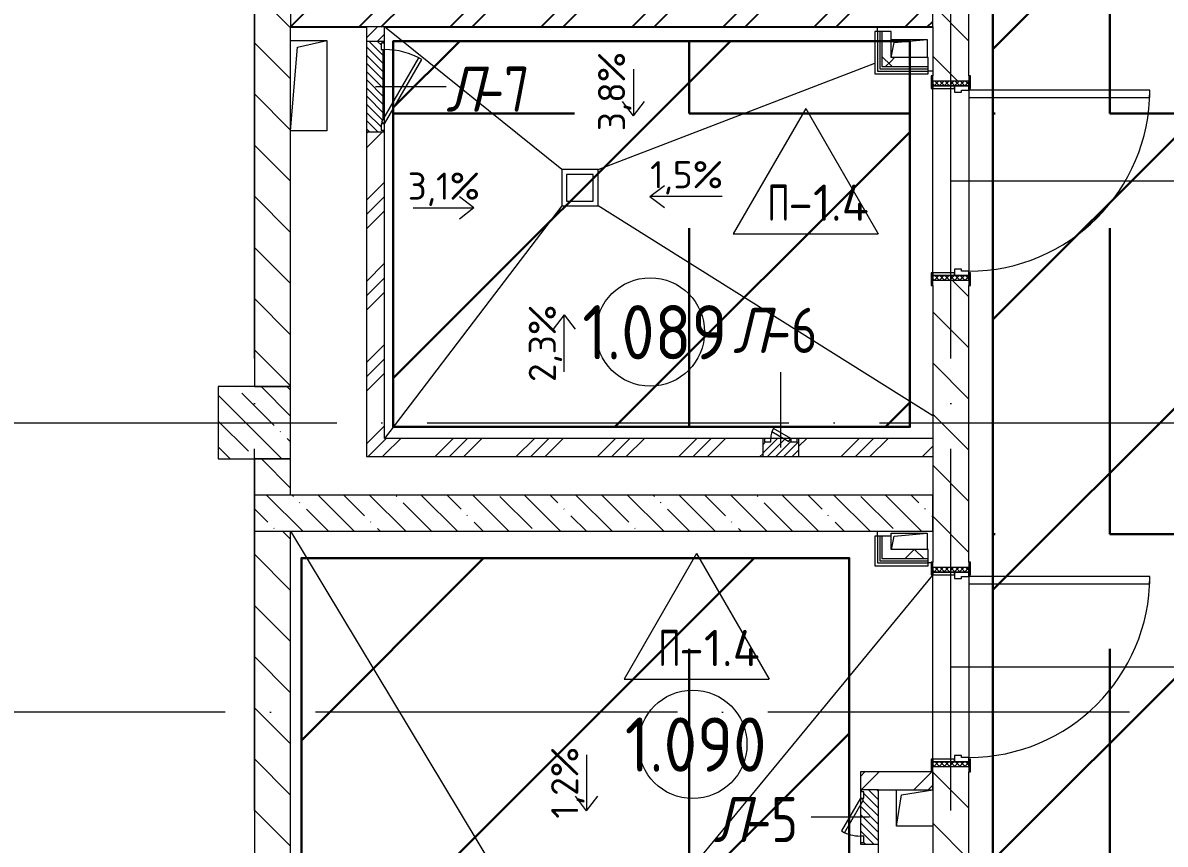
# Model space of a CAD drawing. Header units: millimetres. Extents: x -68946 to 690821, y -552984 to 293768.
# Drawn here: x 147508 to 153823, y 16895 to 21437 of the extents above; entities that cross this region are included whole.
import ezdxf

# ---------------------------------------------------------------- set-up
doc = ezdxf.new("R2010")
doc.units = ezdxf.units.MM
doc.linetypes.add('ADSK_Линия сетки', pattern=[2500, 2000, -250, 0, -250])
for name, color, linetype, lineweight in [('0) блоки', 250, 'Continuous', 25), ('1.2) Стяжка 6 вып.', 30, 'Continuous', 30), ('1.2) Тепло-звук изол. + пденка 6 вып.', 200, 'Continuous', 30), ('1.4) Стяжка 6 вып.', 30, 'Continuous', 30), ('A-AREA-____-IDEN', 250, 'Continuous', 9), ('A-DETL-GENF-OTLN', 250, 'Continuous', 5), ('A-DOOR-____-IDEN', 250, 'Continuous', 9), ('A-DOOR-____-MCUT', 250, 'Continuous', 5), ('A-DOOR-____-OTLN', 250, 'Continuous', 5), ('A-DOOR-FRAM-MCUT', 250, 'Continuous', 5), ('A-DOOR-FRAM-OTLN', 250, 'Continuous', 5), ('A-FLOR-____-IDEN', 250, 'Continuous', 9), ('A-FLOR-____-OTLN', 250, 'Continuous', 9), ('A-GENM-____-MCUT', 250, 'Continuous', 25), ('A-GENM-____-OTLN', 250, 'Continuous', 9), ('A-GLAZ-____-OTLN', 250, 'Continuous', 5), ('A-WALL-____-MCUT', 250, 'Continuous', 13), ('A-WALL-____-PATT', 250, 'Continuous', 13), ('A-WALL-FNSH-MCUT', 250, 'Continuous', 13), ('G-____-____-DIMS', 250, 'Continuous', 9), ('I-WALL-____-OTLN', 250, 'Continuous', 9), ('P-SANR-FIXT-OTLN', 250, 'Continuous', 9), ('S-COLS-____-MCUT', 250, 'Continuous', 25), ('S-COLS-____-OTLN', 250, 'Continuous', 9), ('S-GRID-____-OTLN', 250, 'Continuous', 9)]:
    doc.layers.add(name, color=color, linetype=linetype, lineweight=lineweight)
doc.styles.add('ISOCPEUR_1', font='isocpeur.ttf', dxfattribs={"width": 0.9, "height": 250})
doc.styles.add('ISOCPEUR_2', font='isocpeur.ttf', dxfattribs={"height": 160})
doc.styles.add('ISOCPEUR_3', font='isocpeur.ttf', dxfattribs={"height": 250})
doc.styles.add('ISOCPEUR_I_1', font='ГОСТ тип А.ttf', dxfattribs={"height": 2500})
pattern_1 = [(135, (12287.91, -0.0006), (-141.42136, -141.42136), [])]
pattern_2 = [(135, (1751.41, 164.685), (-14.14214, -14.14214), []), (225, (1751.41, 164.685), (14.14214, -14.14214), [])]
pattern_3 = [(45, (-371.384, 164.685), (-14.1421, 14.1421), []), (135, (-371.384, 164.685), (-14.1421, -14.1421), [])]
pattern_4 = [(45, (12287.9, -0.0006), (-224.5064, 224.5064), []), (45, (12367.3, -0.0006), (0, 449.0128), []), (45, (12208.54, -0.0006), (0, 449.0128), [])]
pattern_5 = [(135, (12287.91, -0.0006), (-142.5612, -142.5612), []), (135, (12430.48, -0.0006), (-142.5612, -142.5612), [252.016, -50.403, 3.353, -47.05])]
pattern_6 = [(45, (12287.91, -0.0006), (-141.42136, 141.42136), []), (135, (12287.91, -0.0006), (-141.42136, -141.42136), [])]
pattern_7 = [(45, (125, 0), (-22.6274, 22.6274), [])]
pattern_8 = [(0, (0, 0), (0, 2326.005), [1691.64, -634.365]), (90, (0, 0), (-2326.005, 1e-13), [1691.64, -634.365])]

# ---------------------------------------------------------------- blocks, each defined once
blk = doc.blocks.new('Дверь_СКБ_1Ст_Внутренняя - Д-3п_1100x2100h_С_У мужской_ С_У женский-41848194-АР1_Маркировочный план 1 этажа С2и3')
at = {"layer": 'A-DOOR-____-OTLN'}
h = blk.add_hatch(dxfattribs=at)
h.set_pattern_fill('FP_14', color=256, style=0, pattern_type=2)
h.set_pattern_definition(pattern_2)
h.paths.add_polyline_path([(562.5, -100), (562.5, -100), (562.5, 100), (537.5, 100), (537.5, -100)])
at = {"layer": 'A-DOOR-FRAM-OTLN'}
h = blk.add_hatch(dxfattribs=at)
h.set_pattern_fill('FP_15', color=256, style=0, pattern_type=2)
h.set_pattern_definition(pattern_3)
h.paths.add_polyline_path([(-512.5, -47.6), (-512.5, 100), (-537.5, 100), (-537.5, -100), (-512.5, -100), (-512.5, -60.9)])
at = {"layer": 'A-DOOR-____-MCUT'}
for p, q in [((-487.5, 1100), (-487.5, 100)), ((-447.5, 1100), (-487.5, 1100)), ((-447.5, 100), (-447.5, 1100)), ((-487.5, 100), (-447.5, 100))]:
    blk.add_line(p, q, dxfattribs=at)
at = {"layer": 'A-DOOR-____-OTLN'}
blk.add_arc((-487.5, 100), 1000, 360, 90, dxfattribs=at)
at = {"layer": 'A-DOOR-FRAM-MCUT'}
for p, q in [((-497.5, 108), (-567.5, 108)), ((-567.5, 108), (-567.5, 100)), ((-567.5, 100), (-497.5, 100)), ((-512.5, 100), (-537.5, 100)), ((-537.5, 100), (-537.5, -100)), ((-487.5, 100), (-512.5, 100)), ((-512.5, 100), (-512.5, 20)), ((-512.5, -100), (-512.5, 100)), ((-497.5, 100), (-512.5, 100)), ((-512.5, 100), (-512.5, 99)), ((-512.5, 99), (-497.5, 99)), ((-497.5, 100), (-497.5, 108)), ((-497.5, 99), (-497.5, 100)), ((-487.5, 60), (-487.5, 100)), ((512.5, 100), (512.5, 60)), ((537.5, 100), (512.5, 100)), ((592.5, 108), (522.5, 108)), ((522.5, 108), (522.5, 100)), ((537.5, 100), (522.5, 100)), ((522.5, 100), (522.5, 99)), ((522.5, 100), (592.5, 100)), ((522.5, 99), (537.5, 99)), ((537.5, 20), (537.5, 100)), ((562.5, 100), (537.5, 100)), ((537.5, 100), (537.5, -100)), ((537.5, 99), (537.5, 100)), ((562.5, -100), (562.5, 100)), ((592.5, 100), (592.5, 108)), ((-512.5, 20), (-477.5, 20)), ((-497.5, 20), (-512.5, 20)), ((-512.5, 20), (-512.5, -100)), ((-497.5, -100), (-497.5, 20)), ((-477.5, 60), (-487.5, 60)), ((-477.5, 20), (-477.5, 60)), ((512.5, 60), (502.5, 60)), ((502.5, 60), (502.5, 20)), ((502.5, 20), (537.5, 20)), ((537.5, 20), (522.5, 20)), ((522.5, 20), (522.5, -100)), ((537.5, -100), (537.5, 20)), ((-497.5, -100), (-567.5, -100)), ((-567.5, -100), (-567.5, -108)), ((-567.5, -108), (-497.5, -108)), ((-537.5, -100), (-512.5, -100)), ((-512.5, -100), (-497.5, -100)), ((-497.5, -108), (-497.5, -100)), ((522.5, -100), (537.5, -100)), ((592.5, -100), (522.5, -100)), ((522.5, -100), (522.5, -108)), ((522.5, -108), (592.5, -108)), ((537.5, -100), (562.5, -100)), ((592.5, -108), (592.5, -100))]:
    blk.add_line(p, q, dxfattribs=at)
blk = doc.blocks.new('Дверь_СКБ_1Ст_Внутренняя - Д-5п_1100x2100h_С_У МГН-41859650-АР1_Маркировочный план 1 этажа С2и3')
at = {"layer": 'A-DOOR-____-OTLN'}
h = blk.add_hatch(dxfattribs=at)
h.set_pattern_fill('FP_14', color=256, style=0, pattern_type=2)
h.set_pattern_definition(pattern_2)
h.paths.add_polyline_path([(545.3, 100), (537.5, 100), (537.5, -100), (562.5, -100), (562.5, 100)])
at = {"layer": 'A-DOOR-FRAM-OTLN'}
h = blk.add_hatch(dxfattribs=at)
h.set_pattern_fill('FP_15', color=256, style=0, pattern_type=2)
h.set_pattern_definition(pattern_3)
h.paths.add_polyline_path([(-537.5, 100), (-537.5, -100), (-512.5, -100), (-512.5, 100)])
at = {"layer": 'A-DOOR-____-MCUT'}
for p, q in [((-487.5, 1100), (-487.5, 100)), ((-447.5, 1100), (-487.5, 1100)), ((-447.5, 100), (-447.5, 1100)), ((-487.5, 100), (-447.5, 100))]:
    blk.add_line(p, q, dxfattribs=at)
at = {"layer": 'A-DOOR-____-OTLN'}
blk.add_arc((-487.5, 100), 1000, 360, 90, dxfattribs=at)
at = {"layer": 'A-DOOR-FRAM-MCUT'}
for p, q in [((-497.5, 108), (-567.5, 108)), ((-567.5, 108), (-567.5, 100)), ((-567.5, 100), (-497.5, 100)), ((-512.5, 100), (-537.5, 100)), ((-537.5, 100), (-537.5, -100)), ((-487.5, 100), (-512.5, 100)), ((-512.5, 100), (-512.5, 20)), ((-512.5, -100), (-512.5, 100)), ((-497.5, 100), (-512.5, 100)), ((-512.5, 100), (-512.5, 99)), ((-512.5, 99), (-497.5, 99)), ((-497.5, 100), (-497.5, 108)), ((-497.5, 99), (-497.5, 100)), ((-487.5, 60), (-487.5, 100)), ((512.5, 100), (512.5, 60)), ((537.5, 100), (512.5, 100)), ((592.5, 108), (522.5, 108)), ((522.5, 108), (522.5, 100)), ((537.5, 100), (522.5, 100)), ((522.5, 100), (522.5, 99)), ((522.5, 100), (592.5, 100)), ((522.5, 99), (537.5, 99)), ((537.5, 20), (537.5, 100)), ((562.5, 100), (537.5, 100)), ((537.5, 100), (537.5, -100)), ((537.5, 99), (537.5, 100)), ((562.5, -100), (562.5, 100)), ((592.5, 100), (592.5, 108)), ((-512.5, 20), (-477.5, 20)), ((-497.5, 20), (-512.5, 20)), ((-512.5, 20), (-512.5, -100)), ((-497.5, -100), (-497.5, 20)), ((-477.5, 60), (-487.5, 60)), ((-477.5, 20), (-477.5, 60)), ((512.5, 60), (502.5, 60)), ((502.5, 60), (502.5, 20)), ((502.5, 20), (537.5, 20)), ((537.5, 20), (522.5, 20)), ((522.5, 20), (522.5, -100)), ((537.5, -100), (537.5, 20)), ((-497.5, -100), (-567.5, -100)), ((-567.5, -100), (-567.5, -108)), ((-567.5, -108), (-497.5, -108)), ((-537.5, -100), (-512.5, -100)), ((-512.5, -100), (-497.5, -100)), ((-497.5, -108), (-497.5, -100)), ((522.5, -100), (537.5, -100)), ((592.5, -100), (522.5, -100)), ((522.5, -100), (522.5, -108)), ((522.5, -108), (592.5, -108)), ((537.5, -100), (562.5, -100)), ((592.5, -108), (592.5, -100))]:
    blk.add_line(p, q, dxfattribs=at)
blk = doc.blocks.new('ТП-104 - ТП-104_110-150VSDs-28716108-АР1_Маркировочный план 1 этажа С2и3')
at = {"layer": 'P-SANR-FIXT-OTLN', "lineweight": 5}
for p, q in [((74, 74), (-74, 74)), ((-74, 74), (-74, -74)), ((74, -74), (74, 74)), ((-74, -74), (74, -74))]:
    blk.add_line(p, q, dxfattribs=at)
blk = doc.blocks.new('_Wn_-As_OpeningMEP_floor__Rectangular - _Wn_-As_OpeningMEP_floor__Rectangular-34855159-АР1_Маркировочный план 1 этажа С2и3')
at = {"layer": 'A-DETL-GENF-OTLN', "lineweight": 5}
for p, q in [((-73.2, 123.2), (100, 150)), ((-100, -50), (-73.2, 123.2))]:
    blk.add_line(p, q, dxfattribs=at)
blk = doc.blocks.new('_Wn_-As_OpeningMEP_floor__Rectangular - _Wn_-As_OpeningMEP_floor__Rectangular-35307840-АР1_Маркировочный план 1 этажа С2и3')
at = {"layer": 'A-DETL-GENF-OTLN', "lineweight": 5}
for p, q in [((-97.8, 10), (-82.3, 82.3)), ((-82.3, 82.3), (100, 100))]:
    blk.add_line(p, q, dxfattribs=at)
blk = doc.blocks.new('_Wn_-As_OpeningMEP_floor__Rectangular - _Wn_-As_OpeningMEP_floor__Rectangular-34855380-АР1_Маркировочный план 1 этажа С2и3')
at = {"layer": 'A-DETL-GENF-OTLN', "lineweight": 5}
for p, q in [((-100, -200), (-62.2, 262.3)), ((-62.2, 262.3), (100, 300))]:
    blk.add_line(p, q, dxfattribs=at)
blk = doc.blocks.new('_Wn_-As_OpeningMEP_floor__Rectangular - _Wn_-As_OpeningMEP_floor__Rectangular-V77-АР1_Маркировочный план 1 этажа С2и3')
at = {"layer": 'A-DETL-GENF-OTLN', "lineweight": 5}
for p, q in [((-100, 0.2), (-82.3, 82.3)), ((-82.3, 82.3), (100, 100))]:
    blk.add_line(p, q, dxfattribs=at)
blk = doc.blocks.new('АР_Люк - ЛРС_ВК_200х200_внутренний_RAL 9006-V129-АР1_Маркировочный план 1 этажа С2и3')
at = {"layer": 'A-DOOR-____-OTLN'}
h = blk.add_hatch(dxfattribs=at)
h.set_pattern_fill('FP_148', color=256, style=0, pattern_type=2)
h.set_pattern_definition(pattern_7)
h.paths.add_polyline_path([(25, -50), (225, -50), (225, 50), (215, 50), (215, 30), (180, 30), (180, 50), (170, 32.7), (140, 50), (70, 50), (70, 30), (35, 30), (35, 50), (25, 50), (25, -43.3)])
at = {"layer": 'A-DETL-GENF-OTLN', "lineweight": 5}
for p, q in [((225, 50), (25, 50)), ((25, 50), (25, -50)), ((225, -50), (225, 50)), ((25, -50), (225, -50))]:
    blk.add_line(p, q, dxfattribs=at)
at = {"layer": 'A-DOOR-____-MCUT', "lineweight": 5}
for p, q in [((84.7, 105), (74.7, 87.7)), ((74.7, 87.7), (170, 32.7)), ((180, 50), (84.7, 105)), ((70, 50), (35, 50)), ((35, 50), (35, 30)), ((35, 30), (70, 30)), ((70, 30), (70, 50)), ((170, 32.7), (180, 50)), ((215, 50), (180, 50)), ((180, 50), (180, 30)), ((180, 30), (215, 30)), ((215, 30), (215, 50))]:
    blk.add_line(p, q, dxfattribs=at)
blk.add_arc((180, 50), 110, 150, 180, dxfattribs=at)
at = {"layer": 'A-DOOR-____-OTLN'}
blk.add_line((180, 50), (84.7, 105), dxfattribs=at)
blk = doc.blocks.new('АР_Люк - ЛРС_ВК_500х400_наружный_NCS S 1000-N-V138-АР1_Маркировочный план 1 этажа С2и3')
at = {"layer": 'A-DOOR-____-OTLN'}
h = blk.add_hatch(dxfattribs=at)
h.set_pattern_fill('FP_148', color=256, style=0, pattern_type=2)
h.set_pattern_definition(pattern_7)
h.paths.add_polyline_path([(375, 40), (375, 50), (365, 50), (365, 30), (330, 30), (330, 50), (320, 32.7), (290, 50), (-80, 50), (-80, 30), (-115, 30), (-115, 50), (-125, 50), (-125, -50), (375, -50)])
at = {"layer": 'A-DETL-GENF-OTLN', "lineweight": 5}
for p, q in [((375, 50), (-125, 50)), ((-125, 50), (-125, -50)), ((375, -50), (375, 50)), ((-125, -50), (375, -50))]:
    blk.add_line(p, q, dxfattribs=at)
at = {"layer": 'A-DOOR-____-MCUT', "lineweight": 5}
for p, q in [((-25.1, 255), (-35.1, 237.7)), ((330, 50), (-25.1, 255)), ((-35.1, 237.7), (320, 32.7)), ((-80, 50), (-115, 50)), ((-115, 50), (-115, 30)), ((-115, 30), (-80, 30)), ((-80, 30), (-80, 50)), ((320, 32.7), (330, 50)), ((365, 50), (330, 50)), ((330, 50), (330, 30)), ((330, 30), (365, 30)), ((365, 30), (365, 50))]:
    blk.add_line(p, q, dxfattribs=at)
blk.add_arc((330, 50), 410, 150, 180, dxfattribs=at)
at = {"layer": 'A-DOOR-____-OTLN'}
blk.add_line((330, 50), (-25.1, 255), dxfattribs=at)
blk = doc.blocks.new('ASML_АР_Отделка Люка - ВО Отделка люков_Грунтовка 0_Шпатлевка 0_Окраска 0_0-42722003-АР1_Маркировочный план 1 этажа С2и3')
at = {"layer": 'A-GENM-____-MCUT', "lineweight": 5}
for p, q in [((-240, 3), (-250, 3)), ((-250, 3), (-250, 0)), ((177.1, 3), (-205, 3)), ((205, 3), (201, 3)), ((250, 3), (240, 3)), ((250, 0), (250, 3)), ((-250, 0), (-240, 0)), ((-205, 0), (182.3, 0)), ((199.2, 0), (205, 0)), ((240, 0), (250, 0))]:
    blk.add_line(p, q, dxfattribs=at)
blk = doc.blocks.new('АР_Люк - ЛРС_ВК_300х400_внутренний_RAL 9003-42726780-АР1_Маркировочный план 1 этажа С2и3')
at = {"layer": 'A-DOOR-____-OTLN'}
h = blk.add_hatch(dxfattribs=at)
h.set_pattern_fill('FP_148', color=256, style=0, pattern_type=2)
h.set_pattern_definition(pattern_7)
h.paths.add_polyline_path([(92.8, -50), (275, -50), (275, 50), (265, 50), (265, 30), (230, 30), (230, 50), (220, 32.7), (190, 50), (20, 50), (20, 30), (-15, 30), (-15, 50), (-25, 50), (-25, -50), (38.1, -50)])
at = {"layer": 'A-DETL-GENF-OTLN', "lineweight": 5}
for p, q in [((275, 50), (-25, 50)), ((-25, 50), (-25, -50)), ((275, -50), (275, 50)), ((-25, -50), (275, -50))]:
    blk.add_line(p, q, dxfattribs=at)
at = {"layer": 'A-DOOR-____-MCUT', "lineweight": 5}
for p, q in [((48.1, 155), (38.1, 137.7)), ((38.1, 137.7), (220, 32.7)), ((230, 50), (48.1, 155)), ((20, 50), (-15, 50)), ((-15, 50), (-15, 30)), ((-15, 30), (20, 30)), ((20, 30), (20, 50)), ((220, 32.7), (230, 50)), ((265, 50), (230, 50)), ((230, 50), (230, 30)), ((230, 30), (265, 30)), ((265, 30), (265, 50))]:
    blk.add_line(p, q, dxfattribs=at)
blk.add_arc((230, 50), 210, 150, 180, dxfattribs=at)
at = {"layer": 'A-DOOR-____-OTLN'}
blk.add_line((230, 50), (48.1, 155), dxfattribs=at)
blk = doc.blocks.new('ASML_АР_Отделка Люка - ВО Отделка люков_Грунтовка 0_Шпатлевка 0_Окраска 0_0-42467640-АР1_Маркировочный план 1 этажа С2и3')
at = {"layer": 'A-GENM-____-MCUT', "lineweight": 5}
for p, q in [((-140, 3), (-150, 3)), ((-150, 3), (-150, 0)), ((65, 3), (-105, 3)), ((150, 3), (140, 3)), ((150, 0), (150, 3)), ((-150, 0), (-140, 0)), ((-105, 0), (70.2, 0)), ((103.3, 0), (105, 0)), ((140, 0), (150, 0))]:
    blk.add_line(p, q, dxfattribs=at)
blk = doc.blocks.new('AAR_СКБ_Марка_Помещения_мал - Номер-28977439-АР1_Маркировочный план 1 этажа С2и3')
at = {"layer": 'A-AREA-____-IDEN'}
blk.add_circle((-0.028, 0), 3, dxfattribs=at)
blk = doc.blocks.new('AAR_СКБ_Марка_Перекрытия - Марка пола-17325028-АР1_Маркировочный план 1 этажа С2и3')
at = {"layer": 'A-FLOR-____-IDEN'}
for p, q in [((0, 6.932), (-4.002, 0)), ((0, 6.932), (4.002, 0)), ((-4.002, 0), (4.002, 0))]:
    blk.add_line(p, q, dxfattribs=at)

msp = doc.modelspace()

# ---------------------------------------------------------------- hatches: boundary and pattern name
at = {"layer": '0) блоки'}
h = msp.add_hatch(dxfattribs=at)
h.set_pattern_fill('FP_4', color=256, style=0, pattern_type=2)
h.set_pattern_definition([(45, (12287.9, -0.0006), (-251.4472, 251.4472), []), (45, (12287.9, 381), (-251.4472, 251.4472), [])])
h.paths.add_polyline_path([(152507.9025, 21414.1664), (152537.8919, 21414.1664), (152537.8919, 21534.1664), (148987.9138, 21534.1664), (148987.9138, 21414.1664), (152507.8919, 21414.1664)])
at = {"layer": '1.2) Стяжка 6 вып.', "lineweight": 30}
h = msp.add_hatch(dxfattribs=at)
h.set_pattern_fill('ANSI31', color=256, scale=333)
h.paths.add_polyline_path([(152870.3694, 10538.3524), (149137.9138, 10538.3524), (149137.9138, 12663.8674), (152870.3694, 12663.8674), (152870.3694, 24774.898), (149162.9138, 24774.898), (149162.9138, 27269.7346), (152870.3694, 27269.7346), (152870.3694, 45475.2194), (149117.1568, 45475.2194), (149117.1568, 48329.3719), (152870.3694, 48329.3719), (152870.3694, 58477.4991), (157124.6208, 58477.4991), (157124.6208, 337.5006), (152870.3694, 337.5006)])
h = msp.add_hatch(dxfattribs=at)
h.set_pattern_fill('ANSI31', color=256, scale=333)
h.paths.add_polyline_path([(149556.0589, 19202.1775), (152411.4223, 19202.1775), (152411.4223, 21335.6252), (149556.0589, 21335.6252)], flags=17)
h = msp.add_hatch(dxfattribs=at)
h.set_pattern_fill('ANSI31', color=256, scale=333)
h.paths.add_polyline_path([(149047.6511, 13405), (152076.8862, 13405), (152076.8862, 18476.6843), (149047.6511, 18476.6843)])
at = {"layer": '1.2) Тепло-звук изол. + пденка 6 вып.', "lineweight": 30}
h = msp.add_hatch(dxfattribs=at)
h.set_pattern_fill('ANGLE', color=256, scale=333)
h.set_pattern_definition(pattern_8)
h.paths.add_polyline_path([(152870.3694, 10538.3524), (149137.9138, 10538.3524), (149137.9138, 12663.8674), (152870.3694, 12663.8674), (152870.3694, 24774.898), (149162.9138, 24774.898), (149162.9138, 27269.7346), (152870.3694, 27269.7346), (152870.3694, 45475.2194), (149117.1568, 45475.2194), (149117.1568, 48329.3719), (152870.3694, 48329.3719), (152870.3694, 58477.4991), (157124.6208, 58477.4991), (157124.6208, 337.5006), (152870.3694, 337.5006)])
h = msp.add_hatch(dxfattribs=at)
h.set_pattern_fill('ANGLE', color=256, scale=333)
h.set_pattern_definition(pattern_8)
h.paths.add_polyline_path([(149556.0589, 19202.1775), (152411.4223, 19202.1775), (152411.4223, 21335.6252), (149556.0589, 21335.6252)], flags=17)
h = msp.add_hatch(dxfattribs=at)
h.set_pattern_fill('ANGLE', color=256, scale=333)
h.set_pattern_definition(pattern_8)
h.paths.add_polyline_path([(149047.6511, 13405), (152076.8862, 13405), (152076.8862, 18476.6843), (149047.6511, 18476.6843)])
at = {"layer": '1.4) Стяжка 6 вып.', "lineweight": 30}
h = msp.add_hatch(dxfattribs=at)
h.set_pattern_fill('ANSI32', color=256, scale=333)
h.paths.add_polyline_path([(152870.3694, 10538.3524), (149137.9138, 10538.3524), (149137.9138, 12663.8674), (152870.3694, 12663.8674), (152870.3694, 24774.898), (149162.9138, 24774.898), (149162.9138, 27269.7346), (152870.3694, 27269.7346), (152870.3694, 45475.2194), (149117.1568, 45475.2194), (149117.1568, 48329.3719), (152870.3694, 48329.3719), (152870.3694, 58477.4991), (157124.6208, 58477.4991), (157124.6208, 337.5006), (152870.3694, 337.5006)])
h = msp.add_hatch(dxfattribs=at)
h.set_pattern_fill('ANSI32', color=256, scale=333)
h.paths.add_polyline_path([(149556.0589, 19202.1775), (152411.4223, 19202.1775), (152411.4223, 21335.6252), (149556.0589, 21335.6252)], flags=17)
h = msp.add_hatch(dxfattribs=at)
h.set_pattern_fill('ANSI32', color=256, scale=333)
h.paths.add_polyline_path([(149047.6511, 13405), (152076.8862, 13405), (152076.8862, 18476.6843), (149047.6511, 18476.6843)])
at = {"layer": 'A-WALL-____-PATT', "lineweight": 15, "true_color": 0x000000}
h = msp.add_hatch(dxfattribs=at)
h.set_pattern_fill('FP_2', color=18, style=0, pattern_type=2)
h.set_pattern_definition(pattern_1)
h.paths.add_polyline_path([(148987.9138, 18825), (148987.8919, 19024.9994), (148787.9138, 19024.9994), (148787.9138, 18825), (148987.8919, 18825)])
h.paths.add_polyline_path([(148987.9138, 19425.0006), (148987.9138, 22424.9994), (148787.9138, 22424.9994), (148787.914, 19425.0006)])
h.paths.add_polyline_path([(148987.9138, 22824.9994), (148987.9138, 24859.9994), (148787.9138, 24859.9994), (148787.9138, 22825), (148987.8919, 22825)])
h.paths.add_polyline_path([(148787.9138, 27059.9994), (148987.9138, 27059.9994), (148987.8919, 28125), (148787.9138, 28125), (148787.9138, 27089.9994)])
h = msp.add_hatch(dxfattribs=at)
h.set_pattern_fill('FP_2', color=18, style=0, pattern_type=2)
h.set_pattern_definition(pattern_1)
h.paths.add_polyline_path([(152537.8919, 13000), (152737.8919, 13000), (152737.8919, 17325), (152537.8919, 17325), (152537.8919, 13200.0003)])
h.paths.add_polyline_path([(152537.8919, 13000), (152537.9029, 13000.0013), (152609.2046, 13006.3505)])
h.paths.add_polyline_path([(152590.2568, 18425), (152737.8919, 18425), (152737.8919, 20013.9994), (152537.8919, 20013.9994), (152537.8919, 18425), (152573.2351, 18425)])
h.paths.add_polyline_path([(152737.8919, 21113.9994), (152737.8919, 22114.1664), (152537.8919, 22114.1664), (152537.8919, 21113.9994), (152590.2568, 21113.9994)])
h.paths.add_polyline_path([(152590.2568, 23214.1664), (152737.8919, 23215), (152737.8919, 24640), (152537.8919, 24640), (152537.8919, 23214.1664)])
h = msp.add_hatch(dxfattribs=at)
h.set_pattern_fill('FP_5', color=18, style=0, pattern_type=2)
h.set_pattern_definition(pattern_4)
h.paths.add_polyline_path([(149507.9138, 19038.9994), (149507.9138, 20834.1664), (149407.9138, 20834.1664), (149407.9138, 19038.9994), (149431.7086, 19038.9994)])
h.paths.add_polyline_path([(149497.9138, 21334.1664), (149507.9138, 21334.1664), (149507.9138, 21414.1664), (149407.9138, 21414.1664), (149407.9138, 21334.1664), (149490.5933, 21334.1664)])
h = msp.add_hatch(dxfattribs=at)
h.set_pattern_fill('FP_83', color=18, style=0, pattern_type=2)
h.set_pattern_definition(pattern_6)
h.paths.add_polyline_path([(152307.5154, 21195.1664), (152307.5154, 21388.1664), (152257.5154, 21388.1664), (152257.5154, 21195.1664)])
h = msp.add_hatch(dxfattribs=at)
h.set_pattern_fill('FP_83', color=18, style=0, pattern_type=2)
h.set_pattern_definition(pattern_6)
h.paths.add_polyline_path([(152311.6921, 21195.1664), (152511.8919, 21195.1664), (152510.892, 21245.1664), (152307.5154, 21244.8039), (152307.9025, 21195.1664)])
h = msp.add_hatch(dxfattribs=at)
h.set_pattern_fill('FP_5', color=18, style=0, pattern_type=2)
h.set_pattern_definition(pattern_4)
h.paths.add_polyline_path([(150687.9138, 19038.9994), (151597.8919, 19038.9994), (151597.8919, 19138.9994), (149507.9138, 19138.9994), (149507.9138, 19038.9994), (150487.9138, 19038.9994)])
h.paths.add_polyline_path([(152537.8919, 19038.9994), (152537.8919, 19138.9994), (151797.8919, 19138.9994), (151797.8919, 19038.9994), (152507.8845, 19038.9994)])
h = msp.add_hatch(dxfattribs=at)
h.set_pattern_fill('FP_1', color=18, style=0, pattern_type=2)
h.set_pattern_definition(pattern_5)
h.paths.add_polyline_path([(152525.1667, 18625), (152537.9528, 18625), (152537.9528, 18825), (148787.9138, 18825), (148787.9138, 18625), (152507.881, 18625)])
h = msp.add_hatch(dxfattribs=at)
h.set_pattern_fill('FP_2', color=18, style=0, pattern_type=2)
h.set_pattern_definition(pattern_1)
h.paths.add_polyline_path([(148787.9138, 13314.9994), (148987.9138, 13314.9994), (148987.9138, 15724.9994), (148787.9138, 15724.9994), (148787.9138, 13545.0006)])
h.paths.add_polyline_path([(148787.9138, 16124.9994), (148987.9138, 16124.9994), (148987.9138, 18625), (148787.9138, 18625), (148787.9138, 16884.5528)])
h = msp.add_hatch(dxfattribs=at)
h.set_pattern_fill('FP_83', color=18, style=0, pattern_type=2)
h.set_pattern_definition(pattern_6)
h.paths.add_polyline_path([(152502.7312, 18475), (152511.9528, 18475), (152511.9528, 18525), (152307.5154, 18525), (152307.881, 18475), (152337.9358, 18475)])
h = msp.add_hatch(dxfattribs=at)
h.set_pattern_fill('FP_5', color=18, style=0, pattern_type=2)
h.set_pattern_definition(pattern_4)
h.paths.add_polyline_path([(152507.881, 17194.9876), (152537.8919, 17195.9511), (152537.8919, 17294.9876), (152137.8919, 17294.9876), (152137.8919, 17194.9876), (152337.9358, 17194.9876)])
at = {"layer": 'S-COLS-____-OTLN', "lineweight": 5, "true_color": 0x000000}
h = msp.add_hatch(dxfattribs=at)
h.set_pattern_fill('FP_1', color=18, style=0, pattern_type=2)
h.set_pattern_definition(pattern_5)
h.paths.add_polyline_path([(148587.8919, 19025.0006), (148787.9133, 19025.0006), (148787.9138, 19424.9994), (148587.8919, 19424.9994), (148587.8919, 19025.0172)])
h.paths.add_polyline_path([(148987.8919, 19025.0006), (148987.8919, 19424.9994), (148787.9138, 19424.9994), (148787.9133, 19025.0006)])

# ---------------------------------------------------------------- linework, layer by layer
at = {"layer": '0) блоки'}
for p, q in [((148987.9138, 21414.1664), (149407.9138, 21414.1664)), ((149507.9138, 21414.1664), (152537.8919, 21414.1664))]:
    msp.add_line(p, q, dxfattribs=at)
at = {"layer": '1.2) Стяжка 6 вып.', "lineweight": 30}
for points in [[(152870.3694, 45475.2194), (149117.1568, 45475.2194), (149117.1568, 48329.3719), (152870.3694, 48329.3719), (152870.3694, 58477.4991), (157124.6208, 58477.4991), (157124.6208, 337.5006), (152870.3694, 337.5006), (152870.3694, 10538.3524), (149137.9138, 10538.3524), (149137.9138, 12663.8674), (152870.3694, 12663.8674), (152870.3694, 24774.898), (149162.9138, 24774.898), (149162.9138, 27269.7346), (152870.3694, 27269.7346)], [(149556.0589, 19202.1775), (152411.4223, 19202.1775), (152411.4223, 21335.6252), (149556.0589, 21335.6252)], [(149047.6511, 13405), (152076.8862, 13405), (152076.8862, 18476.6843), (149047.6511, 18476.6843)]]:
    msp.add_lwpolyline(points, close=True, dxfattribs=at)
at = {"layer": 'A-DOOR-____-IDEN', "color": 18, "true_color": 0x000000}
for p, q in [((149457.9138, 21084.1664), (149847.233, 21084.1664)), ((152637.8919, 20563.9994), (153907.8919, 20563.9994)), ((151697.8919, 19088.9994), (151697.8919, 19505)), ((152637.8919, 17875), (153907.8919, 17875)), ((152187.8919, 17044.9876), (151865.599, 17044.9876))]:
    msp.add_line(p, q, dxfattribs=at)
at = {"layer": 'A-FLOR-____-OTLN', "color": 18, "true_color": 0x000000}
for p, q in [((150487.9138, 20625), (149507.9138, 21414.1664)), ((150687.9138, 20625), (152217.5154, 21213.8405)), ((150487.9138, 20425), (149507.9138, 19138.9994)), ((152537.8919, 19264.4642), (150687.9138, 20425)), ((148987.9138, 18625), (150487.9138, 16135)), ((150687.9138, 16135), (152537.8919, 18382.0706))]:
    msp.add_line(p, q, dxfattribs=at)
at = {"layer": 'A-FLOR-____-OTLN', "color": 18, "lineweight": 5, "true_color": 0x000000}
for p, q in [((152232.7356, 21388.1664), (152232.7356, 21414.1664)), ((152307.9029, 21245.1664), (152307.9029, 21345)), ((152307.9029, 21345), (152507.9029, 21345)), ((152507.9029, 21345), (152507.9029, 21245.1664)), ((148987.9138, 21339.1604), (149187.8919, 21339.1604)), ((149187.8919, 21339.1604), (149187.8919, 20839.0831)), ((152537.8919, 21170.1664), (152511.8919, 21170.1664)), ((152737.8919, 21023.9994), (152737.8919, 20063.9994)), ((152737.8919, 21023.9994), (152737.8919, 20063.9994)), ((149187.8919, 20839.0831), (148987.9138, 20839.0831)), ((150487.9138, 20625), (150487.9138, 20425)), ((150687.9138, 20625), (150487.9138, 20625)), ((150687.9138, 20425), (150687.9138, 20625)), ((150487.9138, 20425), (150687.9138, 20425)), ((152232.1142, 18599), (152232.1142, 18625)), ((152307.881, 18525), (152307.881, 18614.9997)), ((152307.881, 18614.9997), (152507.881, 18614.9997)), ((152507.881, 18614.9997), (152507.881, 18525)), ((152529.8919, 18450), (152511.9528, 18450)), ((152737.8919, 18335), (152737.8919, 17375)), ((152737.8919, 18335), (152737.8919, 17375)), ((152337.9358, 16995.0253), (152337.9358, 17194.9876)), ((152537.8919, 16995.0253), (152337.9358, 16995.0253))]:
    msp.add_line(p, q, dxfattribs=at)
at = {"layer": 'A-WALL-____-MCUT', "color": 18, "lineweight": 15, "true_color": 0x000000}
for p, q in [((148787.9138, 22424.9994), (148787.9138, 19424.9994)), ((152737.8919, 21143.9994), (152737.8919, 22084.1664)), ((148987.9138, 21534.1664), (148987.9138, 21414.1664)), ((152537.8919, 21414.1664), (152537.8919, 21534.1664)), ((148987.9138, 19424.9994), (148987.9138, 21414.1664)), ((149407.9138, 21414.1664), (149407.9138, 19038.9994)), ((149507.9138, 21414.1664), (149407.9138, 21414.1664)), ((149507.9138, 21324.1664), (149507.9138, 21414.1664)), ((152537.8919, 21414.1664), (152537.8919, 21143.9994)), ((152232.5154, 21388.1664), (152217.5154, 21388.1664)), ((152217.5154, 21388.1664), (152217.5154, 21155.1664)), ((152232.5154, 21388.1664), (152232.5154, 21170.1664)), ((152245.0154, 21388.1664), (152245.0154, 21182.6664)), ((152307.5154, 21388.1664), (152257.5154, 21388.1664)), ((152257.5154, 21388.1664), (152257.5154, 21195.1664)), ((152307.5154, 21245.1664), (152307.5154, 21388.1664)), ((149507.9138, 20919.1664), (149507.9138, 21289.1664)), ((152511.8919, 21245.1664), (152307.5154, 21245.1664)), ((152511.8919, 21195.1664), (152511.8919, 21245.1664)), ((152232.5154, 21170.1664), (152511.8919, 21170.1664)), ((152245.0154, 21182.6664), (152511.8919, 21182.6664)), ((152257.5154, 21195.1664), (152511.8919, 21195.1664)), ((152511.8919, 21155.1664), (152511.8919, 21170.1664)), ((152217.5154, 21155.1664), (152511.8919, 21155.1664)), ((149507.9138, 19138.9994), (149507.9138, 20844.1664)), ((152537.8919, 19983.9994), (152537.8919, 18455)), ((152737.8919, 18455), (152737.8919, 19983.9994)), ((148787.9138, 19424.9994), (148987.9138, 19424.9994)), ((151607.8919, 19138.9994), (149507.9138, 19138.9994)), ((151712.8919, 19138.9994), (151642.8919, 19138.9994)), ((152537.8919, 19138.9994), (151787.8919, 19138.9994)), ((148787.9138, 19024.9994), (148787.9138, 18825)), ((148987.9138, 19024.9994), (148787.9138, 19024.9994)), ((148987.9138, 18825), (148987.9138, 19024.9994)), ((149407.9138, 19038.9994), (152537.8919, 19038.9994)), ((152537.9528, 18825), (148787.9138, 18825)), ((148787.9138, 18825), (148787.9138, 18625)), ((152537.9528, 18625), (152537.9528, 18825)), ((148787.9138, 18625), (152537.9528, 18625)), ((148787.9138, 18625), (148787.9138, 16124.9994)), ((148987.9138, 16124.9994), (148987.9138, 18625)), ((152232.5154, 18599), (152217.5154, 18599)), ((152217.5154, 18599), (152217.5154, 18435)), ((152232.5154, 18599), (152232.5154, 18450)), ((152245.0154, 18599), (152245.0154, 18462.5)), ((152307.5154, 18599), (152257.5154, 18599)), ((152257.5154, 18599), (152257.5154, 18475)), ((152307.5154, 18525), (152307.5154, 18599)), ((152511.9528, 18525), (152307.5154, 18525)), ((152511.9528, 18475), (152511.9528, 18525)), ((152232.5154, 18450), (152511.9528, 18450)), ((152245.0154, 18462.5), (152511.9528, 18462.5)), ((152257.5154, 18475), (152511.9528, 18475)), ((152511.9528, 18435), (152511.9528, 18450)), ((152217.5154, 18435), (152511.9528, 18435)), ((152529.8919, 17294.9876), (152137.8919, 17294.9876)), ((152137.8919, 17294.9876), (152137.8919, 17194.9876)), ((152537.8919, 17295), (152537.8919, 13000)), ((152537.9138, 17194.9876), (152537.9138, 17294.9876)), ((152737.8919, 13000), (152737.8919, 17295)), ((152237.8919, 13250), (152237.8919, 17194.9876)), ((152237.8919, 17194.9876), (152537.9138, 17194.9876))]:
    msp.add_line(p, q, dxfattribs=at)
at = {"layer": 'A-WALL-FNSH-MCUT', "lineweight": 15}
for p, q in [((152257.5154, 21388.1664), (152232.5154, 21388.1664)), ((152511.8919, 21170.1664), (152511.8919, 21195.1664)), ((152257.5154, 18599), (152232.5154, 18599)), ((152511.9528, 18450), (152511.9528, 18475))]:
    msp.add_line(p, q, dxfattribs=at)
at = {"layer": 'G-____-____-DIMS', "color": 18, "true_color": 0x000000}
for p, q in [((150883.5323, 21180.3476), (150883.5323, 20922.5365)), ((150883.5323, 20922.5365), (150822.1462, 21002.5365)), ((150883.5323, 20922.5365), (150944.9185, 21002.5365)), ((150974.8126, 20476.1687), (151054.8126, 20537.5549)), ((150001.9405, 20412.932), (149921.9405, 20474.3182)), ((150974.8126, 20476.1687), (151054.8126, 20414.7826)), ((151373.6902, 20476.1687), (150974.8126, 20476.1687)), ((149666.2997, 20412.932), (150001.9405, 20412.932)), ((150001.9405, 20412.932), (149921.9405, 20351.5459)), ((150500.5979, 19822.2899), (150439.2118, 19742.2899)), ((150500.5979, 19822.2899), (150561.9841, 19742.2899)), ((150500.5979, 19506.1065), (150500.5979, 19822.2899)), ((150624.3488, 17389.8306), (150624.3488, 17080.0648)), ((150624.3488, 17080.0648), (150562.9627, 17160.0648)), ((150624.3488, 17080.0648), (150685.735, 17160.0648))]:
    msp.add_line(p, q, dxfattribs=at)
at = {"layer": 'I-WALL-____-OTLN', "color": 18, "lineweight": 15, "true_color": 0x000000}
for p, q in [((152537.8919, 20053.9994), (152537.8919, 21073.9994)), ((152737.8919, 21023.9994), (152737.8919, 20063.9994)), ((152537.8919, 17365), (152537.8919, 18385)), ((152737.8919, 18335), (152737.8919, 17375))]:
    msp.add_line(p, q, dxfattribs=at)
at = {"layer": 'S-COLS-____-MCUT', "color": 18, "lineweight": 5, "true_color": 0x000000}
for p, q in [((148787.9138, 19424.9994), (148587.8919, 19424.9994)), ((148587.8919, 19424.9994), (148587.8919, 19024.9994)), ((148987.8919, 19024.9994), (148987.8919, 19424.9994)), ((148587.8919, 19024.9994), (148787.9138, 19024.9994))]:
    msp.add_line(p, q, dxfattribs=at)
at = {"layer": 'S-COLS-____-OTLN', "color": 18, "lineweight": 5, "true_color": 0x000000}
for p, q in [((148987.8919, 19424.9994), (148787.9138, 19424.9994)), ((148787.9138, 19024.9994), (148987.8919, 19024.9994))]:
    msp.add_line(p, q, dxfattribs=at)
at = {"layer": 'S-GRID-____-OTLN', "color": 18, "linetype": 'ADSK_Линия сетки', "true_color": 0x000000}
for p, q in [((148787.9138, -2919.5356), (148787.9138, 61063.6538)), ((152637.9138, -2919.5356), (152637.9138, 61063.6538)), ((77240.3519, 19225), (168626.8279, 19225)), ((168626.8279, 17625), (111607.9138, 17625))]:
    msp.add_line(p, q, dxfattribs=at)

# ---------------------------------------------------------------- block references
at = {"layer": 'A-AREA-____-IDEN', "color": 18, "true_color": 0x000000, "xscale": 99.99999999999993, "yscale": 99.99999999999993, "zscale": 99.99999999999993}
for p in [(150979.0154, 19727.274), (151213.9912, 17447.0049)]:
    msp.add_blockref('AAR_СКБ_Марка_Помещения_мал - Номер-28977439-АР1_Маркировочный план 1 этажа С2и3', p, dxfattribs=at)
at = {"layer": 'A-DOOR-____-OTLN', "color": 18, "true_color": 0x000000}
for name, p, rotation in [('АР_Люк - ЛРС_ВК_500х400_наружный_NCS S 1000-N-V138-АР1_Маркировочный план 1 этажа С2и3', (149457.9138, 21209.1664), 269.9999999999943), ('Дверь_СКБ_1Ст_Внутренняя - Д-5п_1100x2100h_С_У МГН-41859650-АР1_Маркировочный план 1 этажа С2и3', (152637.8919, 20576.4994), 269.9999999999942), ('Дверь_СКБ_1Ст_Внутренняя - Д-3п_1100x2100h_С_У мужской_ С_У женский-41848194-АР1_Маркировочный план 1 этажа С2и3', (152637.8919, 17887.5), 269.9999999999942), ('АР_Люк - ЛРС_ВК_300х400_внутренний_RAL 9003-42726780-АР1_Маркировочный план 1 этажа С2и3', (152187.8919, 16919.9876), 89.99999999999088)]:
    msp.add_blockref(name, p, dxfattribs=dict(at, rotation=rotation))
msp.add_blockref('АР_Люк - ЛРС_ВК_200х200_внутренний_RAL 9006-V129-АР1_Маркировочный план 1 этажа С2и3', (151572.8919, 19088.9994), dxfattribs=at)
at = {"layer": 'A-FLOR-____-IDEN', "color": 18, "true_color": 0x000000, "xscale": 99.99999999999993, "yscale": 99.99999999999993, "zscale": 99.99999999999993}
for p in [(151835.7358, 20270.8304), (151232.8662, 17808.221)]:
    msp.add_blockref('AAR_СКБ_Марка_Перекрытия - Марка пола-17325028-АР1_Маркировочный план 1 этажа С2и3', p, dxfattribs=at)
at = {"layer": 'A-GENM-____-OTLN', "color": 18, "lineweight": 5, "true_color": 0x000000}
for name, p, rotation in [('ASML_АР_Отделка Люка - ВО Отделка люков_Грунтовка 0_Шпатлевка 0_Окраска 0_0-42722003-АР1_Маркировочный план 1 этажа С2и3', (149497.9138, 21084.1664), 269.9999999999943), ('ASML_АР_Отделка Люка - ВО Отделка люков_Грунтовка 0_Шпатлевка 0_Окраска 0_0-42467640-АР1_Маркировочный план 1 этажа С2и3', (152140.8919, 17044.9876), 89.99999999999088)]:
    msp.add_blockref(name, p, dxfattribs=dict(at, rotation=rotation))
at = {"layer": 'A-GLAZ-____-OTLN', "color": 18, "true_color": 0x000000}
for name, p in [('_Wn_-As_OpeningMEP_floor__Rectangular - _Wn_-As_OpeningMEP_floor__Rectangular-V77-АР1_Маркировочный план 1 этажа С2и3', (152407.9029, 21245)), ('_Wn_-As_OpeningMEP_floor__Rectangular - _Wn_-As_OpeningMEP_floor__Rectangular-34855380-АР1_Маркировочный план 1 этажа С2и3', (149087.9029, 21039.1218)), ('_Wn_-As_OpeningMEP_floor__Rectangular - _Wn_-As_OpeningMEP_floor__Rectangular-35307840-АР1_Маркировочный план 1 этажа С2и3', (152407.881, 18514.9997)), ('_Wn_-As_OpeningMEP_floor__Rectangular - _Wn_-As_OpeningMEP_floor__Rectangular-34855159-АР1_Маркировочный план 1 этажа С2и3', (152437.9248, 17045.0065))]:
    msp.add_blockref(name, p, dxfattribs=at)
at = {"layer": 'P-SANR-FIXT-OTLN', "color": 18, "lineweight": 5, "true_color": 0x000000}
msp.add_blockref('ТП-104 - ТП-104_110-150VSDs-28716108-АР1_Маркировочный план 1 этажа С2и3', (150586.6092, 20525), dxfattribs=at)

# ---------------------------------------------------------------- texts
at = {"layer": 'A-AREA-____-IDEN', "color": 18, "true_color": 0x000000, "char_height": 300, "width": 609.2825, "attachment_point": 1, "style": 'ISOCPEUR_1'}
for s, insert in [('1.089', (150600.6762, 19875.9338)), ('1.090', (150835.6521, 17595.6647))]:
    msp.add_mtext(s, dxfattribs=dict(at, insert=insert))
at = {"layer": 'A-DOOR-____-IDEN', "color": 18, "true_color": 0x000000, "char_height": 250, "attachment_point": 1, "style": 'ISOCPEUR_I_1'}
for s, insert, width in [('\\fISOCPEUR|b0|i1|c204|p34|;\\W.9;Л', (149847.233, 21195.5206), 223.670812), ('-7', (150031.7799, 21195.5206), 404.0505), ('\\fISOCPEUR|b0|i1|c204|p34|;\\W.9;Л', (151433.0158, 19861.3542), 223.670812), ('-6', (151617.5627, 19861.3542), 404.0505), ('\\fISOCPEUR|b0|i1|c204|p34|;\\W.9;Л', (151323.9422, 17156.3418), 223.670812), ('-5', (151508.489, 17156.3418), 404.0505)]:
    msp.add_mtext(s, dxfattribs=dict(at, insert=insert, width=width))
at = {"layer": 'A-FLOR-____-IDEN', "color": 18, "true_color": 0x000000, "char_height": 200, "attachment_point": 1, "style": 'ISOCPEUR_2'}
for s, insert, width in [('\\fISOCPEUR|b0|i0|c204|p34|;\\W.7;П', (151623.5009, 20542.2162), 140.295312), ('-1.4', (151739.2561, 20542.2162), 398.438687), ('\\fISOCPEUR|b0|i0|c204|p34|;\\W.7;П', (151020.6313, 18079.6068), 140.295312), ('-1.4', (151136.3865, 18079.6068), 398.438687)]:
    msp.add_mtext(s, dxfattribs=dict(at, insert=insert, width=width))
at = {"layer": 'G-____-____-DIMS', "color": 18, "true_color": 0x000000, "char_height": 150, "attachment_point": 1, "rotation": 90, "line_spacing_factor": 1.149209, "style": 'ISOCPEUR_3'}
for s, insert, width in [('3,8%', (150687.564, 20837.8042), 512.730909), ('2,3%', (150304.6295, 19450.5603), 512.730909), ('1,2%', (150428.3804, 17036.2496), 476.8756)]:
    msp.add_mtext(s, dxfattribs=dict(at, insert=insert, width=width))
at = {"layer": 'G-____-____-DIMS', "color": 18, "true_color": 0x000000, "char_height": 150, "width": 476.8756, "attachment_point": 1, "line_spacing_factor": 1.149209, "style": 'ISOCPEUR_3'}
for s, insert in [('1,5%', (150975.5532, 20672.1371)), ('3,1%', (149635.4219, 20608.9004))]:
    msp.add_mtext(s, dxfattribs=dict(at, insert=insert))

doc.saveas('drawing.dxf')
